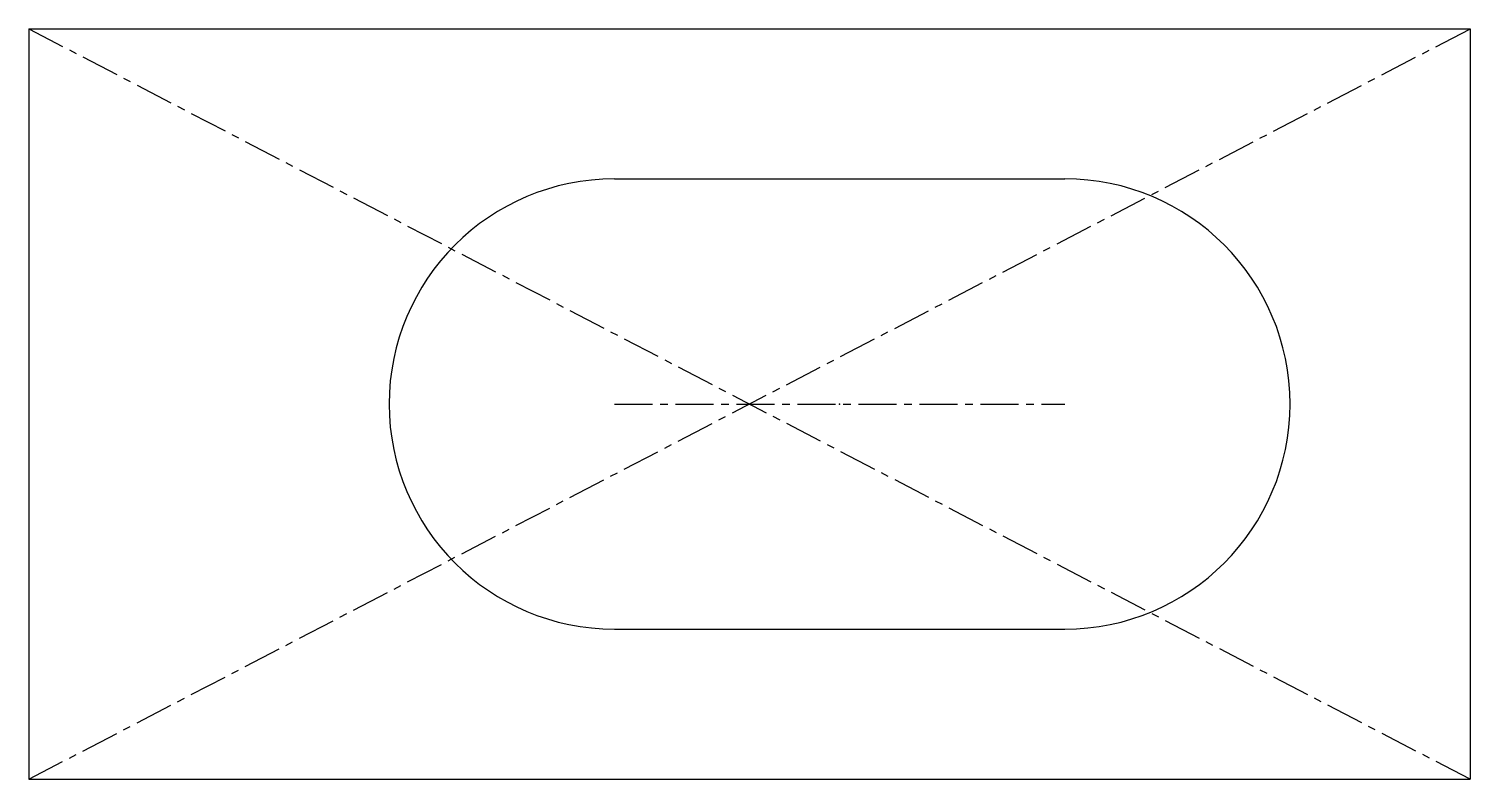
# Model space of a CAD drawing. Header units: millimetres. Extents: x -240 to 240, y -125 to 125.
import ezdxf

# ---------------------------------------------------------------- set-up
doc = ezdxf.new("R2010")
doc.units = ezdxf.units.MM
doc.header["$PDSIZE"] = -1
doc.linetypes.add('CENTERX2', pattern=[20.32, 12.7, -2.54, 2.54, -2.54])

msp = doc.modelspace()

# ---------------------------------------------------------------- linework, layer by layer
at = {"color": 7, "linetype": 'Continuous'}
for p, q in [((-240, 125), (240, 125)), ((-240, 125), (-240, -125)), ((240, 125), (240, -125)), ((-45, 75), (105, 75)), ((-45, -75), (105, -75)), ((-240, -125), (240, -125))]:
    msp.add_line(p, q, dxfattribs=at)
at = {"color": 7, "linetype": 'CENTERX2'}
for p, q in [((-240, 125), (240, -125)), ((-240, -125), (240, 125)), ((-45, 0), (105, 0))]:
    msp.add_line(p, q, dxfattribs=at)
at = {"color": 7, "linetype": 'Continuous'}
for centre, start, end in [((-45, 0), 90, 270), ((105, 0), 270, 90)]:
    msp.add_arc(centre, 75, start, end, dxfattribs=at)
for p in [(0, 0), (30, 0)]:
    msp.add_point(p, dxfattribs=at)

doc.saveas('drawing.dxf')
